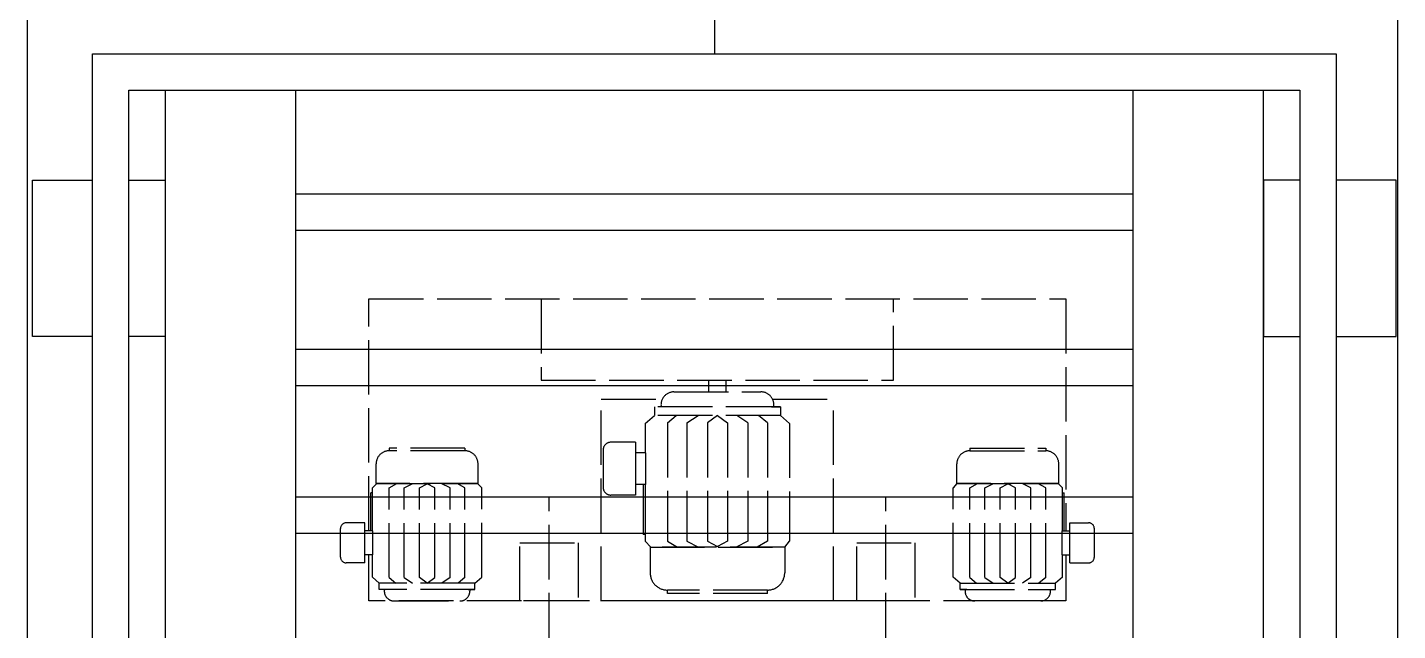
# Model space of a CAD drawing. Header units: millimetres. Extents: x 8553 to 58453, y 11523 to 43612.
# Drawn here: x 47999 to 49509, y 26872 to 27537 of the extents above; entities that cross this region are included whole.
import ezdxf

# ---------------------------------------------------------------- set-up
doc = ezdxf.new("R2010")
doc.units = ezdxf.units.MM
doc.linetypes.add('ACAD_ISO02W100', pattern=[15, 12, -3])
for name, color, linetype in [('green', 122, 'Continuous'), ('grey', 254, 'Continuous'), ('tube_inputWater', 150, 'Continuous')]:
    doc.layers.add(name, color=color, linetype=linetype)

msp = doc.modelspace()

# ---------------------------------------------------------------- linework, layer by layer
at = {"layer": 'green'}
msp.add_lwpolyline([(47999.167, 27622.963), (49509.167, 27622.963), (49509.167, 25952.963), (47999.167, 25952.963)], close=True, dxfattribs=at)
at = {"layer": 'grey'}
for p, q in [((48070.931, 26167.12), (48070.931, 27507.92)), ((48070.931, 27507.92), (49441.47, 27507.92)), ((49441.47, 27507.92), (49441.47, 26167.12)), ((48110.931, 26167.12), (48110.931, 27467.92)), ((48110.931, 27467.92), (49401.47, 27467.92)), ((48150.931, 27467.92), (48150.931, 26247.12)), ((48294.931, 26247.12), (48294.931, 27467.92)), ((49217.47, 27467.92), (49217.47, 26247.12)), ((49361.47, 26247.12), (49361.47, 27467.92)), ((49401.47, 27467.92), (49401.47, 26167.12)), ((48294.931, 27353.532), (49217.47, 27353.532)), ((48294.931, 27313.532), (49217.47, 27313.532)), ((48294.931, 27182.559), (49217.47, 27182.559)), ((48294.931, 27142.559), (49217.47, 27142.559)), ((48294.931, 27019.969), (49217.47, 27019.969)), ((48294.931, 26979.969), (49217.47, 26979.969))]:
    msp.add_line(p, q, dxfattribs=at)
at = {"layer": 'grey', "linetype": 'ACAD_ISO02W100', "ltscale": 5}
for p, q in [((48375.592, 26982.49), (48375.592, 27237.883)), ((48375.592, 27237.883), (49143.592, 27237.883)), ((48565.372, 27237.883), (48565.372, 27148.283)), ((48953.813, 27148.283), (48953.813, 27237.883)), ((49143.592, 27237.883), (49143.592, 26982.49)), ((48565.372, 27148.283), (48953.813, 27148.283)), ((48711.665, 27135.483), (48807.52, 27135.483)), ((48749.778, 27148.283), (48749.778, 27135.483)), ((48768.978, 27148.283), (48768.978, 27135.483)), ((48631.592, 26905.083), (48631.592, 27127.41)), ((48631.592, 27127.41), (48698.819, 27127.41)), ((48631.592, 26905.083), (48631.592, 27127.41)), ((48820.366, 27127.41), (48887.592, 27127.41)), ((48821.776, 27118.851), (48821.776, 27121.227)), ((48887.592, 26905.083), (48887.592, 27127.41)), ((48887.592, 26905.083), (48887.592, 27127.41)), ((48679.996, 27100.794), (48690.159, 27109.347)), ((48829.026, 27118.851), (48690.159, 27118.851)), ((48690.159, 27118.851), (48690.159, 27113.149)), ((48690.159, 27113.149), (48690.159, 27109.347)), ((48829.026, 27109.347), (48690.159, 27109.347)), ((48704.453, 27101.269), (48714.252, 27109.347)), ((48726.063, 27101.269), (48738.208, 27109.347)), ((48759.592, 27109.347), (48748.48, 27101.269)), ((48759.592, 27109.347), (48770.705, 27101.269)), ((48793.122, 27101.269), (48780.976, 27109.347)), ((48814.732, 27101.269), (48804.933, 27109.347)), ((48819.189, 27118.851), (48829.026, 27118.851)), ((48829.026, 27118.851), (48829.026, 27113.149)), ((48829.026, 27113.149), (48829.026, 27109.347)), ((48829.026, 27113.149), (48829.026, 27109.347)), ((48829.026, 27109.347), (48839.188, 27100.794)), ((48679.996, 27100.794), (48679.996, 27068.444)), ((48704.453, 27101.269), (48704.453, 26970.902)), ((48726.063, 27101.269), (48726.063, 26970.902)), ((48748.48, 27101.269), (48748.48, 26970.902)), ((48770.705, 27101.269), (48770.705, 26970.902)), ((48793.122, 27101.269), (48793.122, 26970.902)), ((48814.732, 27101.269), (48814.732, 26970.902)), ((48839.188, 27100.794), (48839.188, 26970.902)), ((48669.208, 27079.971, 0), (48642.112, 27079.971, 0)), ((48669.208, 27079.971, 0), (48669.208, 27021.779, 0)), ((48481.365, 27073.403), (48397.82, 27073.403)), ((48397.82, 27073.403), (48397.82, 27070.523)), ((48481.365, 27070.523), (48397.82, 27070.523)), ((48481.365, 27073.403), (48481.365, 27070.523)), ((48633.664, 27071.523, 0), (48633.664, 27030.227, 0)), ((48680.512, 27068.444, 0), (48669.208, 27068.444, 0)), ((48680.512, 27068.444), (48680.512, 27033.306)), ((49037.82, 27073.403), (49121.365, 27073.403)), ((49037.82, 27073.403), (49037.82, 27070.523)), ((49037.82, 27070.523), (49121.365, 27070.523)), ((49121.365, 27073.403), (49121.365, 27070.523)), ((48383.42, 27034.683), (48383.42, 27056.123)), ((48495.765, 27034.683), (48495.765, 27056.123)), ((49023.42, 27034.683), (49023.42, 27056.123)), ((49135.765, 27034.683), (49135.765, 27056.123)), ((48384.124, 27034.683), (48379.292, 27029.766)), ((48384.124, 27034.683), (48379.292, 27029.766)), ((48379.292, 27013.034), (48379.292, 27029.766)), ((48379.292, 26982.49), (48379.292, 27029.766)), ((48383.42, 27034.683), (48495.765, 27034.683)), ((48495.765, 27034.683), (48383.42, 27034.683)), ((48397.82, 27029.766), (48406.37, 27034.683)), ((48397.82, 27029.766), (48406.37, 27034.683)), ((48397.82, 27012.941), (48397.82, 27029.766)), ((48397.82, 26931.003), (48397.82, 27029.766)), ((48414.191, 27029.766), (48423.893, 27034.683)), ((48414.191, 27029.766), (48423.893, 27034.683)), ((48414.191, 27017.082), (48414.191, 27029.766)), ((48414.191, 26931.003), (48414.191, 27029.766)), ((48431.174, 27029.766), (48439.592, 27034.035)), ((48431.174, 27029.766), (48439.592, 27034.035)), ((48431.174, 27012.536), (48431.174, 27029.766)), ((48431.174, 26931.003), (48431.174, 27029.766)), ((48448.011, 27029.766), (48439.592, 27034.035)), ((48448.011, 27029.766), (48439.592, 27034.035)), ((48448.011, 27018.401), (48448.011, 27029.766)), ((48448.011, 26931.003), (48448.011, 27029.766)), ((48464.994, 27029.766), (48455.292, 27034.683)), ((48464.994, 27029.766), (48455.292, 27034.683)), ((48464.994, 27013.038), (48464.994, 27029.766)), ((48464.994, 26931.003), (48464.994, 27029.766)), ((48481.365, 27029.766), (48472.815, 27034.683)), ((48481.365, 27029.766), (48472.815, 27034.683)), ((48481.365, 27029.766), (48472.815, 27034.683)), ((48481.365, 27016.38), (48481.365, 27029.766)), ((48481.365, 26931.003), (48481.365, 27029.766)), ((48481.365, 27009.33), (48481.365, 27029.766)), ((48495.061, 27034.683), (48499.892, 27029.766)), ((48499.892, 27013.275), (48499.892, 27029.766)), ((48499.892, 26931.363), (48499.892, 27029.766)), ((48680.512, 27033.306, 0), (48669.208, 27033.306, 0)), ((48677.647, 27033.306), (48677.647, 26978.351)), ((48679.996, 27033.306), (48679.996, 26970.902)), ((49023.42, 27034.683), (49019.292, 27029.766)), ((49019.292, 27013.275), (49019.292, 27029.766)), ((49019.292, 26931.363), (49019.292, 27029.766)), ((49135.765, 27034.683), (49023.42, 27034.683)), ((49023.42, 27034.683), (49135.765, 27034.683)), ((49037.82, 27029.766), (49046.37, 27034.683)), ((49037.82, 27029.766), (49046.37, 27034.683)), ((49037.82, 27029.766), (49046.37, 27034.683)), ((49037.82, 27016.38), (49037.82, 27029.766)), ((49037.82, 26931.003), (49037.82, 27029.766)), ((49037.82, 27009.33), (49037.82, 27029.766)), ((49054.191, 27029.766), (49063.893, 27034.683)), ((49054.191, 27029.766), (49063.893, 27034.683)), ((49054.191, 27013.038), (49054.191, 27029.766)), ((49054.191, 26931.003), (49054.191, 27029.766)), ((49071.174, 27029.766), (49079.592, 27034.035)), ((49071.174, 27029.766), (49079.592, 27034.035)), ((49071.174, 27018.401), (49071.174, 27029.766)), ((49071.174, 26931.003), (49071.174, 27029.766)), ((49088.011, 27029.766), (49079.592, 27034.035)), ((49088.011, 27029.766), (49079.592, 27034.035)), ((49088.011, 27012.536), (49088.011, 27029.766)), ((49088.011, 26931.003), (49088.011, 27029.766)), ((49104.994, 27029.766), (49095.292, 27034.683)), ((49104.994, 27029.766), (49095.292, 27034.683)), ((49104.994, 27017.082), (49104.994, 27029.766)), ((49104.994, 26931.003), (49104.994, 27029.766)), ((49121.365, 27029.766), (49112.815, 27034.683)), ((49121.365, 27029.766), (49112.815, 27034.683)), ((49121.365, 27012.941), (49121.365, 27029.766)), ((49121.365, 26931.003), (49121.365, 27029.766)), ((49135.061, 27034.683), (49139.892, 27029.766)), ((49135.061, 27034.683), (49139.892, 27029.766)), ((49139.892, 27013.034), (49139.892, 27029.766)), ((49139.892, 26982.49), (49139.892, 27029.766)), ((48379.292, 27024.123), (48377.512, 27024.123)), ((48377.512, 26982.49), (48377.512, 27024.123)), ((48573.992, 26853.883), (48573.992, 27020.283)), ((48573.992, 26853.883), (48573.992, 27020.283)), ((48669.208, 27021.779, 0), (48642.112, 27021.779, 0)), ((48945.192, 26853.883), (48945.192, 27020.283)), ((48945.192, 26853.883), (48945.192, 27020.283)), ((49139.892, 27024.123), (49141.672, 27024.123)), ((49141.672, 26982.49), (49141.672, 27024.123)), ((48344.192, 26953.538, 0), (48344.192, 26984.823, 0)), ((48371.119, 26991.223, 0), (48350.592, 26991.223, 0)), ((48371.119, 26947.138, 0), (48371.119, 26991.223, 0)), ((48679.996, 26992.988), (48679.996, 26970.902)), ((48704.453, 26993.112), (48704.453, 26970.902)), ((48726.063, 26987.645), (48726.063, 26970.902)), ((48748.48, 26993.646), (48748.48, 26970.902)), ((48770.705, 26985.904), (48770.705, 26970.902)), ((48793.122, 26992.983), (48793.122, 26970.902)), ((48814.732, 26997.878), (48814.732, 26970.902)), ((48814.732, 26988.571), (48814.732, 26970.902)), ((48839.188, 26992.67), (48839.188, 26970.902)), ((49148.065, 26947.138, 0), (49148.065, 26991.223, 0)), ((49148.065, 26991.223, 0), (49168.592, 26991.223, 0)), ((49174.992, 26953.538, 0), (49174.992, 26984.823, 0)), ((48379.683, 26982.49, 0), (48371.119, 26982.49, 0)), ((48379.683, 26955.871), (48379.683, 26982.49)), ((48541.992, 26905.083), (48541.992, 26969.083)), ((48541.992, 26969.083), (48605.992, 26969.083)), ((48541.992, 26905.083), (48541.992, 26969.083)), ((48541.992, 26969.083), (48605.992, 26969.083)), ((48605.992, 26969.083), (48605.992, 26905.083)), ((48605.992, 26969.083), (48605.992, 26905.083)), ((48679.996, 26978.351), (48677.647, 26978.351)), ((48686.374, 26964.412), (48679.996, 26970.902)), ((48686.374, 26964.412), (48679.996, 26970.902)), ((48704.453, 26970.902), (48715.738, 26964.412)), ((48704.453, 26970.902), (48715.738, 26964.412)), ((48726.063, 26970.902), (48738.869, 26964.412)), ((48726.063, 26970.902), (48738.869, 26964.412)), ((48748.48, 26970.902), (48759.592, 26965.267)), ((48748.48, 26970.902), (48759.592, 26965.267)), ((48770.705, 26970.902), (48759.592, 26965.267)), ((48770.705, 26970.902), (48759.592, 26965.267)), ((48793.122, 26970.902), (48780.316, 26964.412)), ((48793.122, 26970.902), (48780.316, 26964.412)), ((48814.732, 26970.902), (48803.447, 26964.412)), ((48814.732, 26970.902), (48803.447, 26964.412)), ((48814.732, 26970.902), (48803.447, 26964.412)), ((48833.74, 26964.412), (48839.188, 26970.902)), ((48913.192, 26905.083), (48913.192, 26969.083)), ((48913.192, 26969.083), (48977.192, 26969.083)), ((48913.192, 26905.083), (48913.192, 26969.083)), ((48913.192, 26969.083), (48977.192, 26969.083)), ((48977.192, 26969.083), (48977.192, 26905.083)), ((48977.192, 26969.083), (48977.192, 26905.083)), ((49139.502, 26955.871), (49139.502, 26982.49)), ((49139.502, 26982.49, 0), (49148.065, 26982.49, 0)), ((48379.683, 26955.871, 0), (48371.119, 26955.871, 0)), ((48375.592, 26905.083), (48375.592, 26955.871)), ((48379.292, 26931.363), (48379.292, 26955.871)), ((48685.445, 26964.412), (48833.74, 26964.412)), ((48685.445, 26964.412), (48685.445, 26936.111)), ((48833.74, 26964.412), (48685.445, 26964.412)), ((48833.74, 26964.412), (48833.74, 26936.111)), ((49139.502, 26955.871, 0), (49148.065, 26955.871, 0)), ((49139.892, 26931.363), (49139.892, 26955.871)), ((49143.592, 26955.871), (49143.592, 26905.083)), ((48371.119, 26947.138, 0), (48350.592, 26947.138, 0)), ((49148.065, 26947.138, 0), (49168.592, 26947.138, 0)), ((48379.292, 26931.363), (48386.992, 26924.883)), ((48492.193, 26924.883), (48386.992, 26924.883)), ((48386.992, 26922.003), (48386.992, 26924.883)), ((48397.82, 26931.003), (48405.243, 26924.883)), ((48414.191, 26931.003), (48423.392, 26924.883)), ((48439.592, 26924.883), (48431.174, 26931.003)), ((48439.592, 26924.883), (48448.011, 26931.003)), ((48464.994, 26931.003), (48455.792, 26924.883)), ((48481.365, 26931.003), (48473.941, 26924.883)), ((48492.193, 26924.883), (48499.892, 26931.363)), ((48492.193, 26922.003), (48492.193, 26924.883)), ((48492.193, 26922.003), (48492.193, 26924.883)), ((49026.992, 26924.883), (49019.292, 26931.363)), ((49026.992, 26924.883), (49132.193, 26924.883)), ((49026.992, 26922.003), (49026.992, 26924.883)), ((49026.992, 26922.003), (49026.992, 26924.883)), ((49037.82, 26931.003), (49045.243, 26924.883)), ((49054.191, 26931.003), (49063.392, 26924.883)), ((49079.592, 26924.883), (49071.174, 26931.003)), ((49079.592, 26924.883), (49088.011, 26931.003)), ((49104.994, 26931.003), (49095.792, 26924.883)), ((49121.365, 26931.003), (49113.941, 26924.883)), ((49139.892, 26931.363), (49132.193, 26924.883)), ((49132.193, 26922.003), (49132.193, 26924.883)), ((48386.992, 26917.683), (48386.992, 26922.003)), ((48492.193, 26917.683), (48386.992, 26917.683)), ((48484.741, 26917.683), (48492.193, 26917.683)), ((48486.701, 26917.683), (48486.701, 26915.883)), ((48492.193, 26917.683), (48492.193, 26922.003)), ((48814.732, 26917.103), (48704.453, 26917.103)), ((48704.453, 26913.301), (48704.453, 26917.103)), ((48814.732, 26913.301), (48704.453, 26913.301)), ((48814.732, 26913.301), (48814.732, 26917.103)), ((49026.992, 26917.683), (49026.992, 26922.003)), ((49026.992, 26917.683), (49132.193, 26917.683)), ((49034.443, 26917.683), (49026.992, 26917.683)), ((49032.484, 26917.683), (49032.484, 26915.883)), ((49132.193, 26917.683), (49132.193, 26922.003)), ((49143.592, 26905.083), (48375.592, 26905.083)), ((48403.284, 26905.083), (48475.901, 26905.083)), ((48605.992, 26905.083), (48541.992, 26905.083)), ((48605.992, 26905.083), (48541.992, 26905.083)), ((48888.552, 26905.083), (48630.632, 26905.083)), ((48888.552, 26905.083), (48630.632, 26905.083)), ((48977.192, 26905.083), (48913.192, 26905.083)), ((48977.192, 26905.083), (48913.192, 26905.083)), ((49115.901, 26905.083), (49043.284, 26905.083))]:
    msp.add_line(p, q, dxfattribs=at)
at = {"layer": 'grey'}
for points in [[(48070.931, 27196.514), (48004.654, 27196.514), (48004.654, 27368.746), (48070.931, 27368.746)], [(48110.931, 27368.746), (48150.931, 27368.746), (48150.931, 27196.514), (48110.931, 27196.514)], [(49401.47, 27368.746), (49361.47, 27368.746), (49361.47, 27196.514), (49401.47, 27196.514)], [(49441.47, 27196.514), (49507.721, 27196.514), (49507.721, 27368.746), (49441.47, 27368.746)]]:
    msp.add_lwpolyline(points, dxfattribs=at)
at = {"layer": 'grey', "linetype": 'ACAD_ISO02W100', "ltscale": 5}
for centre, radius, start, end in [((48711.665, 27121.227), 14.256, 90, 189.594354), ((48807.52, 27121.227), 14.256, 0, 90), ((48642.112, 27071.523, 0), 8.448, 90, 180), ((48397.82, 27056.123), 14.4, 90, 180), ((48481.365, 27056.123), 14.4, 0, 90), ((49037.82, 27056.123), 14.4, 90, 180), ((49121.365, 27056.123), 14.4, 0, 90), ((48642.112, 27030.227, 0), 8.448, 180, 270), ((48350.592, 26984.823, 0), 6.4, 90, 180), ((49168.592, 26984.823, 0), 6.4, 0, 90), ((48350.592, 26953.538, 0), 6.4, 180, 270), ((49168.592, 26953.538, 0), 6.4, 270, 0), ((48704.453, 26936.111), 19.008, 180, 270), ((48814.732, 26936.111), 19.008, 270, 0), ((48403.284, 26915.883), 10.8, 170.405646, 270), ((48475.901, 26915.883), 10.8, 270, 0), ((49043.284, 26915.883), 10.8, 180, 270), ((49115.901, 26915.883), 10.8, 270, 9.594354)]:
    msp.add_arc(centre, radius, start, end, dxfattribs=at)
at = {"layer": 'tube_inputWater'}
msp.add_line((48756.2, 28590.821), (48756.2, 27507.92), dxfattribs=at)

doc.saveas('drawing.dxf')
